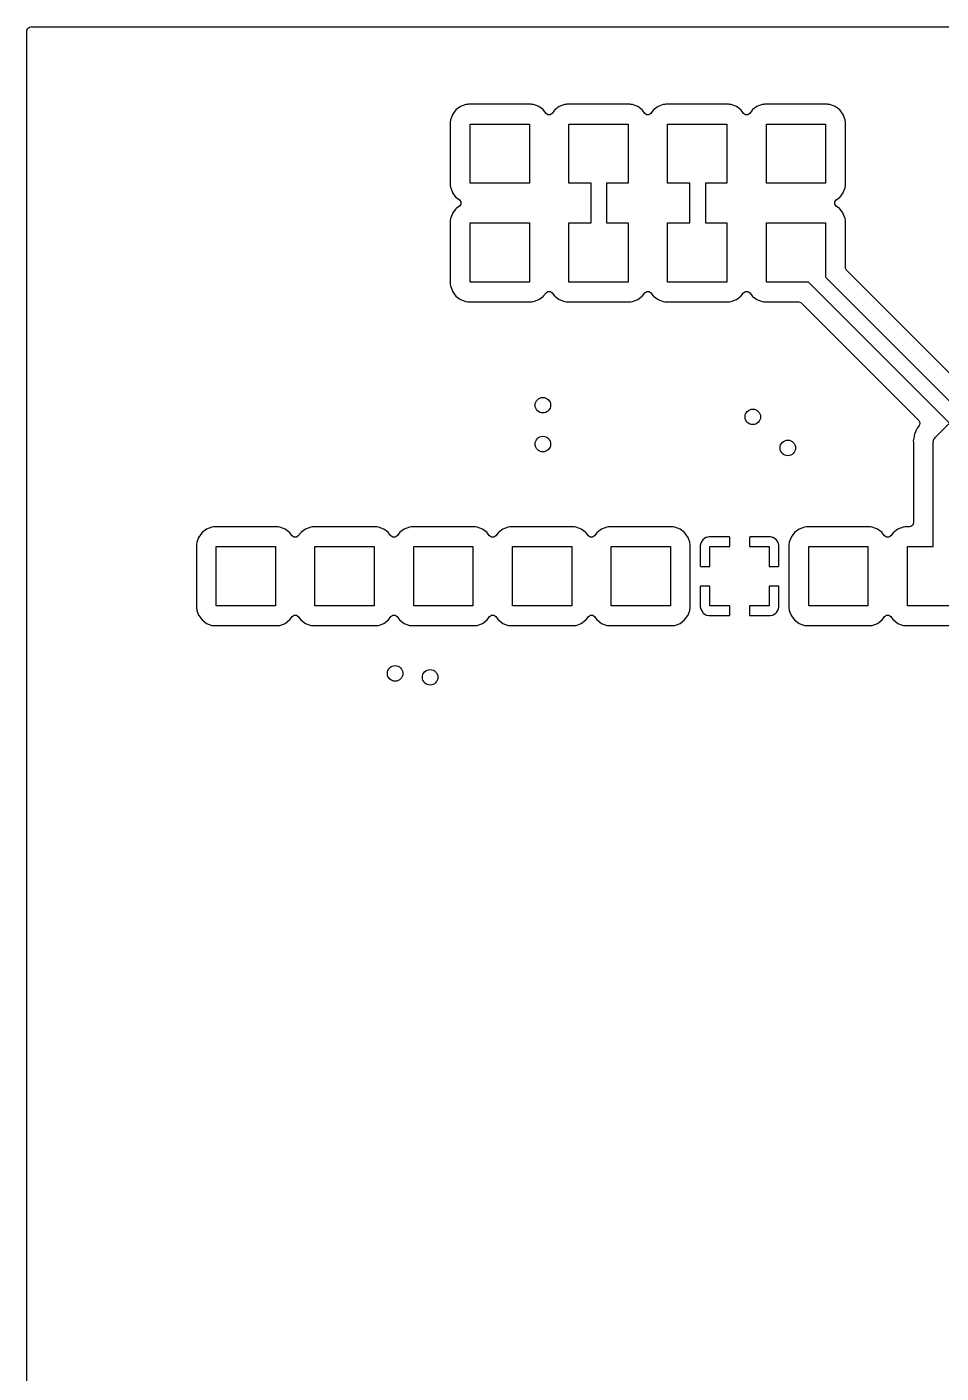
# Model space of a CAD drawing. Extents: x -0.18 to 2.18, y -0.18 to 2.58.
# Drawn here: x -0.176 to 0.75, y 1.213 to 2.576 of the extents above; entities that cross this region are included whole.
import ezdxf

# ---------------------------------------------------------------- set-up
doc = ezdxf.new("R2010")
doc.units = 0
doc.header["$MEASUREMENT"] = 0
doc.layers.add('BLACK', color=7, linetype='CONTINUOUS')

msp = doc.modelspace()

# ---------------------------------------------------------------- linework, layer by layer
at = {"layer": 'BLACK', "linetype": 'CONTINUOUS'}
for p, q in [((-0.176043, 2.57215), (-0.175299, 2.57444)), ((-0.176043, -0.172146), (-0.176043, 2.57215)), ((-0.175299, 2.57444), (-0.17335, 2.57585)), ((-0.17335, 2.57585), (-0.172146, 2.57604)), ((-0.172146, 2.57604), (2.17215, 2.57604)), ((0.263043, 2.49538), (0.258454, 2.49194)), ((0.268413, 2.49739), (0.263043, 2.49538)), ((0.268656, 2.49742), (0.268413, 2.49739)), ((0.270072, 2.49757), (0.268656, 2.49742)), ((0.268656, 2.49742), (0.268656, 2.49742)), ((0.270861, 2.49766), (0.270072, 2.49757)), ((0.334651, 2.49766), (0.270861, 2.49766)), ((0.335439, 2.49757), (0.334651, 2.49766)), ((0.336856, 2.49742), (0.335439, 2.49757)), ((0.337099, 2.49739), (0.336856, 2.49742)), ((0.336856, 2.49742), (0.336856, 2.49742)), ((0.342469, 2.49538), (0.337099, 2.49739)), ((0.347058, 2.49194), (0.342469, 2.49538)), ((0.363043, 2.49538), (0.358454, 2.49194)), ((0.368413, 2.49739), (0.363043, 2.49538)), ((0.368656, 2.49742), (0.368413, 2.49739)), ((0.370072, 2.49757), (0.368656, 2.49742)), ((0.368656, 2.49742), (0.368656, 2.49742)), ((0.370861, 2.49766), (0.370072, 2.49757)), ((0.434651, 2.49766), (0.370861, 2.49766)), ((0.435439, 2.49757), (0.434651, 2.49766)), ((0.436856, 2.49742), (0.435439, 2.49757)), ((0.437099, 2.49739), (0.436856, 2.49742)), ((0.436856, 2.49742), (0.436856, 2.49742)), ((0.442469, 2.49538), (0.437099, 2.49739)), ((0.447058, 2.49194), (0.442469, 2.49538)), ((0.463043, 2.49538), (0.458454, 2.49194)), ((0.468413, 2.49739), (0.463043, 2.49538)), ((0.468656, 2.49742), (0.468413, 2.49739)), ((0.470072, 2.49757), (0.468656, 2.49742)), ((0.468656, 2.49742), (0.468656, 2.49742)), ((0.470861, 2.49766), (0.470072, 2.49757)), ((0.534651, 2.49766), (0.470861, 2.49766)), ((0.535439, 2.49757), (0.534651, 2.49766)), ((0.536856, 2.49742), (0.535439, 2.49757)), ((0.537099, 2.49739), (0.536856, 2.49742)), ((0.536856, 2.49742), (0.536856, 2.49742)), ((0.542469, 2.49538), (0.537099, 2.49739)), ((0.547058, 2.49194), (0.542469, 2.49538)), ((0.563043, 2.49538), (0.558454, 2.49194)), ((0.568413, 2.49739), (0.563043, 2.49538)), ((0.568656, 2.49742), (0.568413, 2.49739)), ((0.570072, 2.49757), (0.568656, 2.49742)), ((0.568656, 2.49742), (0.568656, 2.49742)), ((0.570861, 2.49766), (0.570072, 2.49757)), ((0.634651, 2.49766), (0.570861, 2.49766)), ((0.635439, 2.49757), (0.634651, 2.49766)), ((0.636856, 2.49742), (0.635439, 2.49757)), ((0.637099, 2.49739), (0.636856, 2.49742)), ((0.636856, 2.49742), (0.636856, 2.49742)), ((0.642469, 2.49538), (0.637099, 2.49739)), ((0.647058, 2.49194), (0.642469, 2.49538)), ((0.253002, 2.48198), (0.252736, 2.47953)), ((0.254832, 2.48686), (0.253002, 2.48198)), ((0.254918, 2.48709), (0.254832, 2.48686)), ((0.255015, 2.48735), (0.254918, 2.48709)), ((0.254918, 2.48709), (0.254918, 2.48709)), ((0.258454, 2.49194), (0.255015, 2.48735)), ((0.347224, 2.49172), (0.347058, 2.49194)), ((0.349637, 2.4885), (0.347224, 2.49172)), ((0.347224, 2.49172), (0.347224, 2.49172)), ((0.351497, 2.48715), (0.349637, 2.4885)), ((0.353905, 2.48711), (0.351497, 2.48715)), ((0.355875, 2.4885), (0.353905, 2.48711)), ((0.358288, 2.49172), (0.355875, 2.4885)), ((0.358454, 2.49194), (0.358288, 2.49172)), ((0.358288, 2.49172), (0.358288, 2.49172)), ((0.447224, 2.49172), (0.447058, 2.49194)), ((0.449637, 2.4885), (0.447224, 2.49172)), ((0.447224, 2.49172), (0.447224, 2.49172)), ((0.451497, 2.48715), (0.449637, 2.4885)), ((0.453905, 2.48711), (0.451497, 2.48715)), ((0.455875, 2.4885), (0.453905, 2.48711)), ((0.458288, 2.49172), (0.455875, 2.4885)), ((0.458454, 2.49194), (0.458288, 2.49172)), ((0.458288, 2.49172), (0.458288, 2.49172)), ((0.547224, 2.49172), (0.547058, 2.49194)), ((0.549637, 2.4885), (0.547224, 2.49172)), ((0.547224, 2.49172), (0.547224, 2.49172)), ((0.551497, 2.48715), (0.549637, 2.4885)), ((0.553905, 2.48711), (0.551497, 2.48715)), ((0.555875, 2.4885), (0.553905, 2.48711)), ((0.558288, 2.49172), (0.555875, 2.4885)), ((0.558454, 2.49194), (0.558288, 2.49172)), ((0.558288, 2.49172), (0.558288, 2.49172)), ((0.650497, 2.48735), (0.647058, 2.49194)), ((0.650594, 2.48709), (0.650497, 2.48735)), ((0.650679, 2.48686), (0.650594, 2.48709)), ((0.650594, 2.48709), (0.650594, 2.48709)), ((0.65251, 2.48198), (0.650679, 2.48686)), ((0.652776, 2.47953), (0.65251, 2.48198)), ((0.252736, 2.47953), (0.252736, 2.41574)), ((0.272756, 2.41764), (0.272756, 2.47764)), ((0.272756, 2.47764), (0.332756, 2.47764)), ((0.332756, 2.47764), (0.332756, 2.41764)), ((0.372756, 2.41764), (0.372756, 2.47764)), ((0.372756, 2.47764), (0.432756, 2.47764)), ((0.432756, 2.47764), (0.432756, 2.41764)), ((0.472756, 2.41764), (0.472756, 2.47764)), ((0.472756, 2.47764), (0.532756, 2.47764)), ((0.532756, 2.47764), (0.532756, 2.41764)), ((0.572756, 2.41764), (0.572756, 2.47764)), ((0.572756, 2.47764), (0.632756, 2.47764)), ((0.632756, 2.47764), (0.632756, 2.41764)), ((0.652776, 2.41574), (0.652776, 2.47953)), ((0.252736, 2.41574), (0.253002, 2.41329)), ((0.253002, 2.41329), (0.253088, 2.41307)), ((0.332756, 2.41764), (0.272756, 2.41764)), ((0.395276, 2.41764), (0.372756, 2.41764)), ((0.395276, 2.37764), (0.395276, 2.41764)), ((0.432756, 2.41764), (0.411024, 2.41764)), ((0.411024, 2.41764), (0.411024, 2.37764)), ((0.495276, 2.41764), (0.472756, 2.41764)), ((0.495276, 2.37764), (0.495276, 2.41764)), ((0.532756, 2.41764), (0.511024, 2.41764)), ((0.511024, 2.41764), (0.511024, 2.37764)), ((0.632756, 2.41764), (0.572756, 2.41764)), ((0.652424, 2.41307), (0.65251, 2.41329)), ((0.65251, 2.41329), (0.652776, 2.41574)), ((0.253088, 2.41307), (0.254878, 2.40829)), ((0.254878, 2.40829), (0.255015, 2.40793)), ((0.255015, 2.40793), (0.258454, 2.40334)), ((0.258454, 2.40334), (0.258676, 2.40317)), ((0.258676, 2.40317), (0.258677, 2.40317)), ((0.258677, 2.40317), (0.261896, 2.40076)), ((0.261896, 2.40076), (0.263283, 2.39879)), ((0.642265, 2.3989), (0.643616, 2.40076)), ((0.643616, 2.40076), (0.646835, 2.40317)), ((0.646835, 2.40317), (0.647058, 2.40334)), ((0.646835, 2.40317), (0.646835, 2.40317)), ((0.647058, 2.40334), (0.650497, 2.40793)), ((0.650497, 2.40793), (0.650634, 2.40829)), ((0.650634, 2.40829), (0.652424, 2.41307)), ((0.254832, 2.38686), (0.253002, 2.38198)), ((0.254918, 2.38709), (0.254832, 2.38686)), ((0.255015, 2.38735), (0.254918, 2.38709)), ((0.254918, 2.38709), (0.254918, 2.38709)), ((0.258454, 2.39194), (0.255015, 2.38735)), ((0.258676, 2.39211), (0.258454, 2.39194)), ((0.258677, 2.39211), (0.258676, 2.39211)), ((0.261896, 2.39452), (0.258677, 2.39211)), ((0.263247, 2.39638), (0.261896, 2.39452)), ((0.263283, 2.39879), (0.263247, 2.39638)), ((0.642229, 2.39649), (0.642265, 2.3989)), ((0.643616, 2.39452), (0.642229, 2.39649)), ((0.646835, 2.39211), (0.643616, 2.39452)), ((0.647058, 2.39194), (0.646835, 2.39211)), ((0.646835, 2.39211), (0.646835, 2.39211)), ((0.650497, 2.38735), (0.647058, 2.39194)), ((0.650594, 2.38709), (0.650497, 2.38735)), ((0.650679, 2.38686), (0.650594, 2.38709)), ((0.650594, 2.38709), (0.650594, 2.38709)), ((0.65251, 2.38198), (0.650679, 2.38686)), ((0.253002, 2.38198), (0.252736, 2.37953)), ((0.252736, 2.37953), (0.252736, 2.31574)), ((0.272756, 2.31764), (0.272756, 2.37764)), ((0.272756, 2.37764), (0.332756, 2.37764)), ((0.332756, 2.37764), (0.332756, 2.31764)), ((0.372756, 2.31764), (0.372756, 2.37764)), ((0.372756, 2.37764), (0.395276, 2.37764)), ((0.411024, 2.37764), (0.432756, 2.37764)), ((0.432756, 2.37764), (0.432756, 2.31764)), ((0.472756, 2.31764), (0.472756, 2.37764)), ((0.472756, 2.37764), (0.495276, 2.37764)), ((0.511024, 2.37764), (0.532756, 2.37764)), ((0.532756, 2.37764), (0.532756, 2.31764)), ((0.572756, 2.31764), (0.572756, 2.37764)), ((0.572756, 2.37764), (0.632756, 2.37764)), ((0.632756, 2.37764), (0.632756, 2.32247)), ((0.652776, 2.37953), (0.65251, 2.38198)), ((0.652776, 2.33238), (0.652776, 2.37953)), ((0.652824, 2.33177), (0.652776, 2.33238)), ((0.653917, 2.32962), (0.652824, 2.33177)), ((0.632756, 2.32247), (0.769291, 2.18594)), ((0.766535, 2.21701), (0.653917, 2.32962)), ((0.252736, 2.31574), (0.253002, 2.31329)), ((0.253002, 2.31329), (0.253088, 2.31307)), ((0.253088, 2.31307), (0.254878, 2.30829)), ((0.254878, 2.30829), (0.255015, 2.30793)), ((0.255015, 2.30793), (0.258454, 2.30334)), ((0.332756, 2.31764), (0.272756, 2.31764)), ((0.347224, 2.30356), (0.349637, 2.30678)), ((0.349637, 2.30678), (0.351607, 2.30816)), ((0.351607, 2.30816), (0.354015, 2.30813)), ((0.354015, 2.30813), (0.355875, 2.30678)), ((0.355875, 2.30678), (0.358288, 2.30356)), ((0.432756, 2.31764), (0.372756, 2.31764)), ((0.447224, 2.30356), (0.449637, 2.30678)), ((0.449637, 2.30678), (0.451607, 2.30816)), ((0.451607, 2.30816), (0.454015, 2.30813)), ((0.454015, 2.30813), (0.455875, 2.30678)), ((0.455875, 2.30678), (0.458288, 2.30356)), ((0.532756, 2.31764), (0.472756, 2.31764)), ((0.547224, 2.30356), (0.549637, 2.30678)), ((0.549637, 2.30678), (0.551607, 2.30816)), ((0.551607, 2.30816), (0.554015, 2.30813)), ((0.554015, 2.30813), (0.555875, 2.30678)), ((0.555875, 2.30678), (0.558288, 2.30356)), ((0.615321, 2.31764), (0.572756, 2.31764)), ((0.758156, 2.1748), (0.615321, 2.31764)), ((0.258454, 2.30334), (0.263043, 2.2999)), ((0.263043, 2.2999), (0.268413, 2.29788)), ((0.268413, 2.29788), (0.268656, 2.29786)), ((0.268656, 2.29786), (0.268656, 2.29786)), ((0.268656, 2.29786), (0.270072, 2.2977)), ((0.270072, 2.2977), (0.270861, 2.29762)), ((0.270861, 2.29762), (0.334651, 2.29762)), ((0.334651, 2.29762), (0.335439, 2.2977)), ((0.335439, 2.2977), (0.336856, 2.29786)), ((0.336856, 2.29786), (0.337099, 2.29788)), ((0.336856, 2.29786), (0.336856, 2.29786)), ((0.337099, 2.29788), (0.342469, 2.2999)), ((0.342469, 2.2999), (0.347058, 2.30334)), ((0.347058, 2.30334), (0.347224, 2.30356)), ((0.347224, 2.30356), (0.347224, 2.30356)), ((0.358288, 2.30356), (0.358288, 2.30356)), ((0.358288, 2.30356), (0.358454, 2.30334)), ((0.358454, 2.30334), (0.363043, 2.2999)), ((0.363043, 2.2999), (0.368413, 2.29788)), ((0.368413, 2.29788), (0.368656, 2.29786)), ((0.368656, 2.29786), (0.368656, 2.29786)), ((0.368656, 2.29786), (0.370072, 2.2977)), ((0.370072, 2.2977), (0.370861, 2.29762)), ((0.370861, 2.29762), (0.434651, 2.29762)), ((0.434651, 2.29762), (0.435439, 2.2977)), ((0.435439, 2.2977), (0.436856, 2.29786)), ((0.436856, 2.29786), (0.437099, 2.29788)), ((0.436856, 2.29786), (0.436856, 2.29786)), ((0.437099, 2.29788), (0.442469, 2.2999)), ((0.442469, 2.2999), (0.447058, 2.30334)), ((0.447058, 2.30334), (0.447224, 2.30356)), ((0.447224, 2.30356), (0.447224, 2.30356)), ((0.458288, 2.30356), (0.458288, 2.30356)), ((0.458288, 2.30356), (0.458454, 2.30334)), ((0.458454, 2.30334), (0.463043, 2.2999)), ((0.463043, 2.2999), (0.468413, 2.29788)), ((0.468413, 2.29788), (0.468656, 2.29786)), ((0.468656, 2.29786), (0.468656, 2.29786)), ((0.468656, 2.29786), (0.470072, 2.2977)), ((0.470072, 2.2977), (0.470861, 2.29762)), ((0.470861, 2.29762), (0.534651, 2.29762)), ((0.534651, 2.29762), (0.535439, 2.2977)), ((0.535439, 2.2977), (0.536856, 2.29786)), ((0.536856, 2.29786), (0.537099, 2.29788)), ((0.536856, 2.29786), (0.536856, 2.29786)), ((0.537099, 2.29788), (0.542469, 2.2999)), ((0.542469, 2.2999), (0.547058, 2.30334)), ((0.547058, 2.30334), (0.547224, 2.30356)), ((0.547224, 2.30356), (0.547224, 2.30356)), ((0.558288, 2.30356), (0.558288, 2.30356)), ((0.558288, 2.30356), (0.558454, 2.30334)), ((0.558454, 2.30334), (0.563043, 2.2999)), ((0.563043, 2.2999), (0.568413, 2.29788)), ((0.568413, 2.29788), (0.568656, 2.29786)), ((0.568656, 2.29786), (0.568656, 2.29786)), ((0.568656, 2.29786), (0.570072, 2.2977)), ((0.570072, 2.2977), (0.570861, 2.29762)), ((0.570861, 2.29762), (0.605414, 2.29762)), ((0.605414, 2.29762), (0.607705, 2.29687)), ((0.607705, 2.29687), (0.60817, 2.29648)), ((0.60817, 2.29648), (0.727235, 2.17741)), ((0.724843, 2.1684), (0.723919, 2.16603)), ((0.725056, 2.1687), (0.724843, 2.1684)), ((0.725419, 2.16934), (0.725056, 2.1687)), ((0.725475, 2.16946), (0.725419, 2.16934)), ((0.725572, 2.16967), (0.725475, 2.16946)), ((0.727141, 2.17167), (0.725572, 2.16967)), ((0.727263, 2.17184), (0.727141, 2.17167)), ((0.727235, 2.17741), (0.728328, 2.17527)), ((0.727668, 2.17242), (0.727263, 2.17184)), ((0.727951, 2.17289), (0.727668, 2.17242)), ((0.728328, 2.17527), (0.727951, 2.17289)), ((0.744039, 2.16069), (0.758156, 2.1748)), ((0.721807, 2.1582), (0.721563, 2.15688)), ((0.721563, 2.15688), (0.721687, 2.15474)), ((0.721687, 2.15474), (0.721706, 2.1544)), ((0.721706, 2.1544), (0.721713, 2.15418)), ((0.722027, 2.15938), (0.721807, 2.1582)), ((0.722059, 2.15958), (0.722027, 2.15938)), ((0.7223, 2.16142), (0.722059, 2.15958)), ((0.72239, 2.16211), (0.7223, 2.16142)), ((0.722525, 2.16245), (0.72239, 2.16211)), ((0.722726, 2.16316), (0.722525, 2.16245)), ((0.722751, 2.16329), (0.722726, 2.16316)), ((0.722794, 2.16352), (0.722751, 2.16329)), ((0.722751, 2.16329), (0.722751, 2.16329)), ((0.72384, 2.16584), (0.722794, 2.16352)), ((0.723919, 2.16603), (0.72384, 2.16584)), ((0.741732, 2.15513), (0.742027, 2.15641)), ((0.741732, 2.04969), (0.741732, 2.15513)), ((0.742027, 2.15641), (0.742175, 2.15772)), ((0.742175, 2.15772), (0.742416, 2.1581)), ((0.742416, 2.1581), (0.742517, 2.15855)), ((0.742517, 2.15855), (0.743339, 2.15957)), ((0.743339, 2.15957), (0.744039, 2.16069)), ((0.721713, 2.15418), (0.721713, 2.0736)), ((0.721713, 2.0736), (0.720968, 2.07131)), ((-0.002254, 2.05891), (-0.004084, 2.05403)), ((-0.002169, 2.05914), (-0.002254, 2.05891)), ((-0.002071, 2.0594), (-0.002169, 2.05914)), ((-0.002169, 2.05914), (-0.002169, 2.05914)), ((0.001368, 2.06399), (-0.002071, 2.0594)), ((0.005956, 2.06743), (0.001368, 2.06399)), ((0.011326, 2.06944), (0.005956, 2.06743)), ((0.011569, 2.06947), (0.011326, 2.06944)), ((0.012986, 2.06962), (0.011569, 2.06947)), ((0.011569, 2.06947), (0.011569, 2.06947)), ((0.013774, 2.0697), (0.012986, 2.06962)), ((0.077564, 2.0697), (0.013774, 2.0697)), ((0.078353, 2.06962), (0.077564, 2.0697)), ((0.079769, 2.06947), (0.078353, 2.06962)), ((0.080012, 2.06944), (0.079769, 2.06947)), ((0.079769, 2.06947), (0.079769, 2.06947)), ((0.085382, 2.06743), (0.080012, 2.06944)), ((0.089971, 2.06399), (0.085382, 2.06743)), ((0.090137, 2.06376), (0.089971, 2.06399)), ((0.090138, 2.06376), (0.090137, 2.06376)), ((0.09255, 2.06054), (0.090138, 2.06376)), ((0.09441, 2.05919), (0.09255, 2.06054)), ((0.096819, 2.05916), (0.09441, 2.05919)), ((0.098788, 2.06054), (0.096819, 2.05916)), ((0.101201, 2.06376), (0.098788, 2.06054)), ((0.101368, 2.06399), (0.101201, 2.06376)), ((0.101201, 2.06376), (0.101201, 2.06376)), ((0.105956, 2.06743), (0.101368, 2.06399)), ((0.111326, 2.06944), (0.105956, 2.06743)), ((0.111569, 2.06947), (0.111326, 2.06944)), ((0.112986, 2.06962), (0.111569, 2.06947)), ((0.111569, 2.06947), (0.111569, 2.06947)), ((0.113774, 2.0697), (0.112986, 2.06962)), ((0.177564, 2.0697), (0.113774, 2.0697)), ((0.178353, 2.06962), (0.177564, 2.0697)), ((0.179769, 2.06947), (0.178353, 2.06962)), ((0.180012, 2.06944), (0.179769, 2.06947)), ((0.179769, 2.06947), (0.179769, 2.06947)), ((0.185382, 2.06743), (0.180012, 2.06944)), ((0.189971, 2.06399), (0.185382, 2.06743)), ((0.190137, 2.06376), (0.189971, 2.06399)), ((0.190138, 2.06376), (0.190137, 2.06376)), ((0.19255, 2.06054), (0.190138, 2.06376)), ((0.19441, 2.05919), (0.19255, 2.06054)), ((0.196819, 2.05916), (0.19441, 2.05919)), ((0.198788, 2.06054), (0.196819, 2.05916)), ((0.201201, 2.06376), (0.198788, 2.06054)), ((0.201368, 2.06399), (0.201201, 2.06376)), ((0.201201, 2.06376), (0.201201, 2.06376)), ((0.205956, 2.06743), (0.201368, 2.06399)), ((0.211326, 2.06944), (0.205956, 2.06743)), ((0.211569, 2.06947), (0.211326, 2.06944)), ((0.212986, 2.06962), (0.211569, 2.06947)), ((0.211569, 2.06947), (0.211569, 2.06947)), ((0.213774, 2.0697), (0.212986, 2.06962)), ((0.277564, 2.0697), (0.213774, 2.0697)), ((0.278353, 2.06962), (0.277564, 2.0697)), ((0.279769, 2.06947), (0.278353, 2.06962)), ((0.280012, 2.06944), (0.279769, 2.06947)), ((0.279769, 2.06947), (0.279769, 2.06947)), ((0.285382, 2.06743), (0.280012, 2.06944)), ((0.289971, 2.06399), (0.285382, 2.06743)), ((0.290137, 2.06376), (0.289971, 2.06399)), ((0.290138, 2.06376), (0.290137, 2.06376)), ((0.29255, 2.06054), (0.290138, 2.06376)), ((0.29441, 2.05919), (0.29255, 2.06054)), ((0.296819, 2.05916), (0.29441, 2.05919)), ((0.298788, 2.06054), (0.296819, 2.05916)), ((0.301201, 2.06376), (0.298788, 2.06054)), ((0.301368, 2.06399), (0.301201, 2.06376)), ((0.301201, 2.06376), (0.301201, 2.06376)), ((0.305956, 2.06743), (0.301368, 2.06399)), ((0.311326, 2.06944), (0.305956, 2.06743)), ((0.311569, 2.06947), (0.311326, 2.06944)), ((0.312986, 2.06962), (0.311569, 2.06947)), ((0.311569, 2.06947), (0.311569, 2.06947)), ((0.313774, 2.0697), (0.312986, 2.06962)), ((0.377564, 2.0697), (0.313774, 2.0697)), ((0.378353, 2.06962), (0.377564, 2.0697)), ((0.379769, 2.06947), (0.378353, 2.06962)), ((0.380012, 2.06944), (0.379769, 2.06947)), ((0.379769, 2.06947), (0.379769, 2.06947)), ((0.385382, 2.06743), (0.380012, 2.06944)), ((0.389971, 2.06399), (0.385382, 2.06743)), ((0.390137, 2.06376), (0.389971, 2.06399)), ((0.390138, 2.06376), (0.390137, 2.06376)), ((0.39255, 2.06054), (0.390138, 2.06376)), ((0.39441, 2.05919), (0.39255, 2.06054)), ((0.396819, 2.05916), (0.39441, 2.05919)), ((0.398788, 2.06054), (0.396819, 2.05916)), ((0.401201, 2.06376), (0.398788, 2.06054)), ((0.401368, 2.06399), (0.401201, 2.06376)), ((0.401201, 2.06376), (0.401201, 2.06376)), ((0.405956, 2.06743), (0.401368, 2.06399)), ((0.411326, 2.06944), (0.405956, 2.06743)), ((0.411569, 2.06947), (0.411326, 2.06944)), ((0.412986, 2.06962), (0.411569, 2.06947)), ((0.411569, 2.06947), (0.411569, 2.06947)), ((0.413774, 2.0697), (0.412986, 2.06962)), ((0.477564, 2.0697), (0.413774, 2.0697)), ((0.478353, 2.06962), (0.477564, 2.0697)), ((0.479769, 2.06947), (0.478353, 2.06962)), ((0.480012, 2.06944), (0.479769, 2.06947)), ((0.479769, 2.06947), (0.479769, 2.06947)), ((0.485382, 2.06743), (0.480012, 2.06944)), ((0.489971, 2.06399), (0.485382, 2.06743)), ((0.49341, 2.0594), (0.489971, 2.06399)), ((0.493507, 2.05914), (0.49341, 2.0594)), ((0.493593, 2.05891), (0.493507, 2.05914)), ((0.493507, 2.05914), (0.493507, 2.05914)), ((0.495423, 2.05403), (0.493593, 2.05891)), ((0.512205, 2.05903), (0.51151, 2.05874)), ((0.514512, 2.05949), (0.512205, 2.05903)), ((0.514891, 2.05953), (0.514512, 2.05949)), ((0.535345, 2.05953), (0.514891, 2.05953)), ((0.535507, 2.05941), (0.535345, 2.05953)), ((0.535669, 2.05891), (0.535507, 2.05941)), ((0.535669, 2.04969), (0.535669, 2.05891)), ((0.555787, 2.05937), (0.555669, 2.0592)), ((0.555669, 2.0592), (0.555669, 2.04969)), ((0.556287, 2.05953), (0.555787, 2.05937)), ((0.576447, 2.05953), (0.556287, 2.05953)), ((0.576826, 2.05949), (0.576447, 2.05953)), ((0.579133, 2.05903), (0.576826, 2.05949)), ((0.579829, 2.05874), (0.579133, 2.05903)), ((0.597746, 2.05891), (0.595916, 2.05403)), ((0.597831, 2.05914), (0.597746, 2.05891)), ((0.597929, 2.0594), (0.597831, 2.05914)), ((0.597831, 2.05914), (0.597831, 2.05914)), ((0.601368, 2.06399), (0.597929, 2.0594)), ((0.605956, 2.06743), (0.601368, 2.06399)), ((0.611326, 2.06944), (0.605956, 2.06743)), ((0.611569, 2.06947), (0.611326, 2.06944)), ((0.612986, 2.06962), (0.611569, 2.06947)), ((0.611569, 2.06947), (0.611569, 2.06947)), ((0.613774, 2.0697), (0.612986, 2.06962)), ((0.677564, 2.0697), (0.613774, 2.0697)), ((0.678353, 2.06962), (0.677564, 2.0697)), ((0.679769, 2.06947), (0.678353, 2.06962)), ((0.680012, 2.06944), (0.679769, 2.06947)), ((0.679769, 2.06947), (0.679769, 2.06947)), ((0.685382, 2.06743), (0.680012, 2.06944)), ((0.689971, 2.06399), (0.685382, 2.06743)), ((0.690137, 2.06376), (0.689971, 2.06399)), ((0.690138, 2.06376), (0.690137, 2.06376)), ((0.69255, 2.06054), (0.690138, 2.06376)), ((0.69441, 2.05919), (0.69255, 2.06054)), ((0.696819, 2.05916), (0.69441, 2.05919)), ((0.698788, 2.06054), (0.696819, 2.05916)), ((0.701201, 2.06376), (0.698788, 2.06054)), ((0.701368, 2.06399), (0.701201, 2.06376)), ((0.701201, 2.06376), (0.701201, 2.06376)), ((0.705956, 2.06743), (0.701368, 2.06399)), ((0.711326, 2.06944), (0.705956, 2.06743)), ((0.711569, 2.06947), (0.711326, 2.06944)), ((0.712986, 2.06962), (0.711569, 2.06947)), ((0.711569, 2.06947), (0.711569, 2.06947)), ((0.713774, 2.0697), (0.712986, 2.06962)), ((0.717815, 2.0697), (0.713774, 2.0697)), ((0.719019, 2.0699), (0.717815, 2.0697)), ((0.720968, 2.07131), (0.719019, 2.0699)), ((-0.004084, 2.05403), (-0.00435, 2.05158)), ((-0.00435, 2.05158), (-0.00435, 1.98779)), ((0.015669, 1.98969), (0.015669, 2.04969)), ((0.015669, 2.04969), (0.075669, 2.04969)), ((0.075669, 2.04969), (0.075669, 1.98969)), ((0.115669, 1.98969), (0.115669, 2.04969)), ((0.115669, 2.04969), (0.175669, 2.04969)), ((0.175669, 2.04969), (0.175669, 1.98969)), ((0.215669, 1.98969), (0.215669, 2.04969)), ((0.215669, 2.04969), (0.275669, 2.04969)), ((0.275669, 2.04969), (0.275669, 1.98969)), ((0.315669, 1.98969), (0.315669, 2.04969)), ((0.315669, 2.04969), (0.375669, 2.04969)), ((0.375669, 2.04969), (0.375669, 1.98969)), ((0.415669, 1.98969), (0.415669, 2.04969)), ((0.415669, 2.04969), (0.475669, 2.04969)), ((0.475669, 2.04969), (0.475669, 1.98969)), ((0.495689, 2.05158), (0.495423, 2.05403)), ((0.495689, 1.98779), (0.495689, 2.05158)), ((0.505864, 2.05084), (0.505827, 2.05046)), ((0.505827, 2.05046), (0.505827, 2.0303)), ((0.506323, 2.05315), (0.505864, 2.05084)), ((0.506611, 2.05384), (0.506323, 2.05315)), ((0.50836, 2.05646), (0.506611, 2.05384)), ((0.508893, 2.05699), (0.50836, 2.05646)), ((0.51151, 2.05874), (0.508893, 2.05699)), ((0.515669, 2.02969), (0.515669, 2.04969)), ((0.515669, 2.04969), (0.535669, 2.04969)), ((0.555669, 2.04969), (0.575669, 2.04969)), ((0.575669, 2.04969), (0.575669, 2.02969)), ((0.582446, 2.05699), (0.579829, 2.05874)), ((0.582979, 2.05646), (0.582446, 2.05699)), ((0.584727, 2.05384), (0.582979, 2.05646)), ((0.585016, 2.05315), (0.584727, 2.05384)), ((0.585474, 2.05084), (0.585016, 2.05315)), ((0.585512, 2.05046), (0.585474, 2.05084)), ((0.585512, 2.03001), (0.585512, 2.05046)), ((0.595916, 2.05403), (0.59565, 2.05158)), ((0.59565, 2.05158), (0.59565, 1.98779)), ((0.615669, 1.98969), (0.615669, 2.04969)), ((0.615669, 2.04969), (0.675669, 2.04969)), ((0.675669, 2.04969), (0.675669, 1.98969)), ((0.715669, 1.98969), (0.715669, 2.04969)), ((0.715669, 2.04969), (0.741732, 2.04969)), ((0.505827, 2.0303), (0.505989, 2.0298)), ((0.505989, 2.0298), (0.506151, 2.02969)), ((0.506151, 2.02969), (0.515669, 2.02969)), ((0.575669, 2.02969), (0.584894, 2.02969)), ((0.584894, 2.02969), (0.585394, 2.02985)), ((0.585394, 2.02985), (0.585512, 2.03001)), ((0.505945, 2.00952), (0.505827, 2.00936)), ((0.505827, 2.00936), (0.505827, 1.98891)), ((0.506444, 2.00969), (0.505945, 2.00952)), ((0.515669, 2.00969), (0.506444, 2.00969)), ((0.515669, 1.98969), (0.515669, 2.00969)), ((0.585187, 2.00969), (0.575669, 2.00969)), ((0.575669, 2.00969), (0.575669, 1.98969)), ((0.58535, 2.00957), (0.585187, 2.00969)), ((0.585512, 2.00907), (0.58535, 2.00957)), ((0.585512, 1.98891), (0.585512, 2.00907)), ((-0.00435, 1.98779), (-0.004084, 1.98534)), ((-0.004084, 1.98534), (-0.003999, 1.98511)), ((-0.003999, 1.98511), (-0.002209, 1.98034)), ((-0.002209, 1.98034), (-0.002071, 1.97997)), ((-0.002071, 1.97997), (0.001368, 1.97538)), ((0.075669, 1.98969), (0.015669, 1.98969)), ((0.090138, 1.97561), (0.09255, 1.97883)), ((0.09255, 1.97883), (0.09452, 1.98021)), ((0.09452, 1.98021), (0.096929, 1.98018)), ((0.096929, 1.98018), (0.098788, 1.97883)), ((0.098788, 1.97883), (0.101201, 1.97561)), ((0.175669, 1.98969), (0.115669, 1.98969)), ((0.190138, 1.97561), (0.19255, 1.97883)), ((0.19255, 1.97883), (0.19452, 1.98021)), ((0.19452, 1.98021), (0.196929, 1.98018)), ((0.196929, 1.98018), (0.198788, 1.97883)), ((0.198788, 1.97883), (0.201201, 1.97561)), ((0.275669, 1.98969), (0.215669, 1.98969)), ((0.290138, 1.97561), (0.29255, 1.97883)), ((0.29255, 1.97883), (0.29452, 1.98021)), ((0.29452, 1.98021), (0.296929, 1.98018)), ((0.296929, 1.98018), (0.298788, 1.97883)), ((0.298788, 1.97883), (0.301201, 1.97561)), ((0.375669, 1.98969), (0.315669, 1.98969)), ((0.390138, 1.97561), (0.39255, 1.97883)), ((0.39255, 1.97883), (0.39452, 1.98021)), ((0.39452, 1.98021), (0.396929, 1.98018)), ((0.396929, 1.98018), (0.398788, 1.97883)), ((0.398788, 1.97883), (0.401201, 1.97561)), ((0.475669, 1.98969), (0.415669, 1.98969)), ((0.489971, 1.97538), (0.49341, 1.97997)), ((0.49341, 1.97997), (0.493547, 1.98034)), ((0.493547, 1.98034), (0.495337, 1.98511)), ((0.495337, 1.98511), (0.495423, 1.98534)), ((0.495423, 1.98534), (0.495689, 1.98779)), ((0.505827, 1.98891), (0.505864, 1.98853)), ((0.505864, 1.98853), (0.506323, 1.98622)), ((0.506323, 1.98622), (0.506611, 1.98553)), ((0.506611, 1.98553), (0.50836, 1.98291)), ((0.50836, 1.98291), (0.508893, 1.98238)), ((0.508893, 1.98238), (0.51151, 1.98063)), ((0.51151, 1.98063), (0.512205, 1.98034)), ((0.512205, 1.98034), (0.514512, 1.97988)), ((0.514512, 1.97988), (0.514891, 1.97984)), ((0.514891, 1.97984), (0.535052, 1.97984)), ((0.535669, 1.98969), (0.515669, 1.98969)), ((0.535052, 1.97984), (0.535551, 1.98)), ((0.535551, 1.98), (0.535669, 1.98017)), ((0.535669, 1.98017), (0.535669, 1.98969)), ((0.575669, 1.98969), (0.555669, 1.98969)), ((0.555669, 1.98969), (0.555669, 1.98046)), ((0.555669, 1.98046), (0.555832, 1.97996)), ((0.555832, 1.97996), (0.555994, 1.97984)), ((0.555994, 1.97984), (0.576447, 1.97984)), ((0.576447, 1.97984), (0.576826, 1.97988)), ((0.576826, 1.97988), (0.579133, 1.98034)), ((0.579133, 1.98034), (0.579829, 1.98063)), ((0.579829, 1.98063), (0.582446, 1.98238)), ((0.582446, 1.98238), (0.582979, 1.98291)), ((0.582979, 1.98291), (0.584727, 1.98553)), ((0.584727, 1.98553), (0.585016, 1.98622)), ((0.585016, 1.98622), (0.585474, 1.98853)), ((0.585474, 1.98853), (0.585512, 1.98891)), ((0.59565, 1.98779), (0.595916, 1.98534)), ((0.595916, 1.98534), (0.596001, 1.98511)), ((0.596001, 1.98511), (0.597791, 1.98034)), ((0.597791, 1.98034), (0.597929, 1.97997)), ((0.597929, 1.97997), (0.601368, 1.97538)), ((0.675669, 1.98969), (0.615669, 1.98969)), ((0.690138, 1.97561), (0.69255, 1.97883)), ((0.69255, 1.97883), (0.69452, 1.98021)), ((0.69452, 1.98021), (0.696929, 1.98018)), ((0.696929, 1.98018), (0.698788, 1.97883)), ((0.698788, 1.97883), (0.701201, 1.97561)), ((0.775669, 1.98969), (0.715669, 1.98969)), ((0.001368, 1.97538), (0.005956, 1.97194)), ((0.005956, 1.97194), (0.011326, 1.96993)), ((0.011326, 1.96993), (0.011569, 1.9699)), ((0.011569, 1.9699), (0.011569, 1.9699)), ((0.011569, 1.9699), (0.012986, 1.96975)), ((0.012986, 1.96975), (0.013774, 1.96967)), ((0.013774, 1.96967), (0.077564, 1.96967)), ((0.077564, 1.96967), (0.078353, 1.96975)), ((0.078353, 1.96975), (0.079769, 1.9699)), ((0.079769, 1.9699), (0.080012, 1.96993)), ((0.079769, 1.9699), (0.079769, 1.9699)), ((0.080012, 1.96993), (0.085382, 1.97194)), ((0.085382, 1.97194), (0.089971, 1.97538)), ((0.089971, 1.97538), (0.090137, 1.97561)), ((0.090137, 1.97561), (0.090138, 1.97561)), ((0.101201, 1.97561), (0.101201, 1.97561)), ((0.101201, 1.97561), (0.101368, 1.97538)), ((0.101368, 1.97538), (0.105956, 1.97194)), ((0.105956, 1.97194), (0.111326, 1.96993)), ((0.111326, 1.96993), (0.111569, 1.9699)), ((0.111569, 1.9699), (0.111569, 1.9699)), ((0.111569, 1.9699), (0.112986, 1.96975)), ((0.112986, 1.96975), (0.113774, 1.96967)), ((0.113774, 1.96967), (0.177564, 1.96967)), ((0.177564, 1.96967), (0.178353, 1.96975)), ((0.178353, 1.96975), (0.179769, 1.9699)), ((0.179769, 1.9699), (0.180012, 1.96993)), ((0.179769, 1.9699), (0.179769, 1.9699)), ((0.180012, 1.96993), (0.185382, 1.97194)), ((0.185382, 1.97194), (0.189971, 1.97538)), ((0.189971, 1.97538), (0.190137, 1.97561)), ((0.190137, 1.97561), (0.190138, 1.97561)), ((0.201201, 1.97561), (0.201201, 1.97561)), ((0.201201, 1.97561), (0.201368, 1.97538)), ((0.201368, 1.97538), (0.205956, 1.97194)), ((0.205956, 1.97194), (0.211326, 1.96993)), ((0.211326, 1.96993), (0.211569, 1.9699)), ((0.211569, 1.9699), (0.211569, 1.9699)), ((0.211569, 1.9699), (0.212986, 1.96975)), ((0.212986, 1.96975), (0.213774, 1.96967)), ((0.213774, 1.96967), (0.277564, 1.96967)), ((0.277564, 1.96967), (0.278353, 1.96975)), ((0.278353, 1.96975), (0.279769, 1.9699)), ((0.279769, 1.9699), (0.280012, 1.96993)), ((0.279769, 1.9699), (0.279769, 1.9699)), ((0.280012, 1.96993), (0.285382, 1.97194)), ((0.285382, 1.97194), (0.289971, 1.97538)), ((0.289971, 1.97538), (0.290137, 1.97561)), ((0.290137, 1.97561), (0.290138, 1.97561)), ((0.301201, 1.97561), (0.301201, 1.97561)), ((0.301201, 1.97561), (0.301368, 1.97538)), ((0.301368, 1.97538), (0.305956, 1.97194)), ((0.305956, 1.97194), (0.311326, 1.96993)), ((0.311326, 1.96993), (0.311569, 1.9699)), ((0.311569, 1.9699), (0.311569, 1.9699)), ((0.311569, 1.9699), (0.312986, 1.96975)), ((0.312986, 1.96975), (0.313774, 1.96967)), ((0.313774, 1.96967), (0.377564, 1.96967)), ((0.377564, 1.96967), (0.378353, 1.96975)), ((0.378353, 1.96975), (0.379769, 1.9699)), ((0.379769, 1.9699), (0.380012, 1.96993)), ((0.379769, 1.9699), (0.379769, 1.9699)), ((0.380012, 1.96993), (0.385382, 1.97194)), ((0.385382, 1.97194), (0.389971, 1.97538)), ((0.389971, 1.97538), (0.390137, 1.97561)), ((0.390137, 1.97561), (0.390138, 1.97561)), ((0.401201, 1.97561), (0.401201, 1.97561)), ((0.401201, 1.97561), (0.401368, 1.97538)), ((0.401368, 1.97538), (0.405956, 1.97194)), ((0.405956, 1.97194), (0.411326, 1.96993)), ((0.411326, 1.96993), (0.411569, 1.9699)), ((0.411569, 1.9699), (0.411569, 1.9699)), ((0.411569, 1.9699), (0.412986, 1.96975)), ((0.412986, 1.96975), (0.413774, 1.96967)), ((0.413774, 1.96967), (0.477564, 1.96967)), ((0.477564, 1.96967), (0.478353, 1.96975)), ((0.478353, 1.96975), (0.479769, 1.9699)), ((0.479769, 1.9699), (0.480012, 1.96993)), ((0.479769, 1.9699), (0.479769, 1.9699)), ((0.480012, 1.96993), (0.485382, 1.97194)), ((0.485382, 1.97194), (0.489971, 1.97538)), ((0.601368, 1.97538), (0.605956, 1.97194)), ((0.605956, 1.97194), (0.611326, 1.96993)), ((0.611326, 1.96993), (0.611569, 1.9699)), ((0.611569, 1.9699), (0.611569, 1.9699)), ((0.611569, 1.9699), (0.612986, 1.96975)), ((0.612986, 1.96975), (0.613774, 1.96967)), ((0.613774, 1.96967), (0.677564, 1.96967)), ((0.677564, 1.96967), (0.678353, 1.96975)), ((0.678353, 1.96975), (0.679769, 1.9699)), ((0.679769, 1.9699), (0.680012, 1.96993)), ((0.679769, 1.9699), (0.679769, 1.9699)), ((0.680012, 1.96993), (0.685382, 1.97194)), ((0.685382, 1.97194), (0.689971, 1.97538)), ((0.689971, 1.97538), (0.690137, 1.97561)), ((0.690137, 1.97561), (0.690138, 1.97561)), ((0.701201, 1.97561), (0.701201, 1.97561)), ((0.701201, 1.97561), (0.701368, 1.97538)), ((0.701368, 1.97538), (0.705956, 1.97194)), ((0.705956, 1.97194), (0.711326, 1.96993)), ((0.711326, 1.96993), (0.711569, 1.9699)), ((0.711569, 1.9699), (0.711569, 1.9699)), ((0.711569, 1.9699), (0.712986, 1.96975)), ((0.712986, 1.96975), (0.713774, 1.96967)), ((0.713774, 1.96967), (0.777564, 1.96967))]:
    msp.add_line(p, q, dxfattribs=at)
at = {"layer": 'BLACK'}
for centre in [(0.346457, 2.19291), (0.559055, 2.1811), (0.346457, 2.15354), (0.594488, 2.14961), (0.19685, 1.92126), (0.232283, 1.91732)]:
    msp.add_circle(centre, 0.007874, dxfattribs=at)

doc.saveas('drawing.dxf')
